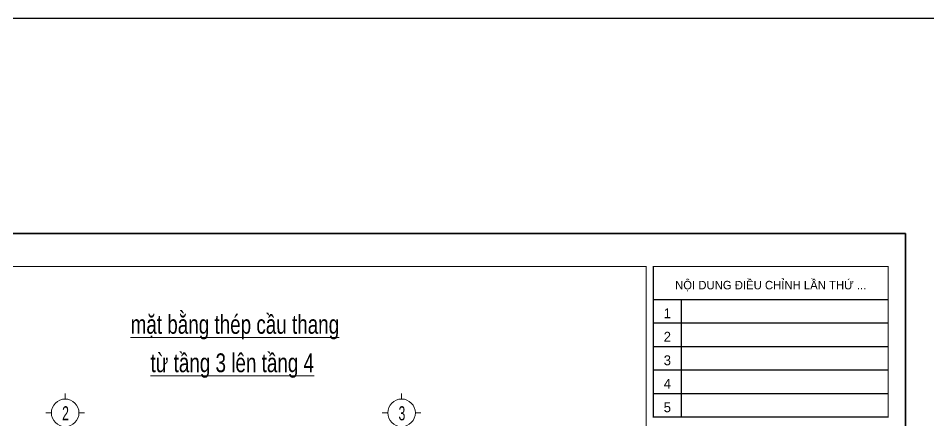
# Model space of a CAD drawing. Extents: x -2098986 to 943, y -1296280 to 73591.
# Drawn here: x -1720119 to -1700737, y -1266142 to -1257579 of the extents above; entities that cross this region are included whole.
import ezdxf
from ezdxf.enums import TextEntityAlignment as Align

# ---------------------------------------------------------------- set-up
doc = ezdxf.new("R2010")
doc.units = 0
doc.header["$LTSCALE"] = 150
doc.layers.get('Defpoints').update_dxf_attribs({"lineweight": 18})
for name, color, linetype, lineweight in [('05.Text', 253, 'Continuous', 18), ('11.Khung bo', 32, 'Continuous', 50), ('12.Khung', 36, 'Continuous', 25), ('KCVN-THAY', 7, 'Continuous', 25), ('LS-TEXT', 60, 'Continuous', 20), ('LS-THAY', 7, 'Continuous', 20)]:
    doc.layers.add(name, color=color, linetype=linetype, lineweight=lineweight)
doc.layers.add('Tpl_Bound', color=1, linetype='Continuous', plot=False)
doc.styles.add('AVANT', font='')
doc.styles.add('KCVN-LEADER', font='vnromadi.shx', dxfattribs={"width": 0.7, "height": 4})
doc.styles.add('VnAvantH', font='')
doc.styles.get('AVANT').set_extended_font_data('.VnAvant')
doc.styles.get('VnAvantH').set_extended_font_data('.VnAvantH')

# ---------------------------------------------------------------- blocks, each defined once
blk = doc.blocks.new('*U4')
at = {"layer": 'KCVN-THAY', "color": 140}
blk.add_lwpolyline([(214871.76, 86966.68), (215381.8, 86966.68), (215381.8, 86579.68), (214871.76, 86579.68)], close=True, dxfattribs=at)
blk = doc.blocks.new('100')
at = {"layer": '11.Khung bo', "const_width": 26.7}
for points in [[(1860913, -945240), (1860913, -916940), (1896063, -916940), (1896063, -945240)], [(1860913, -945240), (1860913, -916940), (1896063, -916940), (1896063, -945240)], [(1860913, -945240), (1860913, -916940), (1896063, -916940), (1896063, -945240)], [(1896213, -920140), (1896213, -916940), (1901213, -916940), (1901213, -920140)], [(1896213, -920140), (1896213, -916940), (1901213, -916940), (1901213, -920140)], [(1896213, -920140), (1896213, -916940), (1901213, -916940), (1901213, -920140)]]:
    blk.add_lwpolyline(points, close=True, dxfattribs=at)
at = {"layer": '12.Khung'}
for p, q in [((1896213, -917640), (1901213, -917640)), ((1896213, -917640), (1901213, -917640)), ((1896213, -917640), (1901213, -917640)), ((1896813, -920140), (1896813, -917640)), ((1896813, -920140), (1896813, -917640)), ((1896813, -920140), (1896813, -917640)), ((1896213, -918140), (1901213, -918140)), ((1896213, -918140), (1901213, -918140)), ((1896213, -918140), (1901213, -918140)), ((1896213, -918640), (1901213, -918640)), ((1896213, -918640), (1901213, -918640)), ((1896213, -918640), (1901213, -918640)), ((1896213, -919140), (1901213, -919140)), ((1896213, -919140), (1901213, -919140)), ((1896213, -919140), (1901213, -919140)), ((1896213, -919640), (1901213, -919640)), ((1896213, -919640), (1901213, -919640)), ((1896213, -919640), (1901213, -919640))]:
    blk.add_line(p, q, dxfattribs=at)
blk.add_lwpolyline([(1901579, -945940), (1901579, -916240), (1859580, -916240), (1859580, -945940)], close=True, dxfattribs=at)
blk.add_lwpolyline([(1901579, -945940), (1901579, -916240), (1859580, -916240), (1859580, -945940)], close=True, dxfattribs=at)
blk.add_lwpolyline([(1901579, -945940), (1901579, -916240), (1859580, -916240), (1859580, -945940)], close=True, dxfattribs=at)
at = {"layer": '05.Text', "style": 'VnAvantH'}
blk.add_text('Néi dung ®iÒu chØnh lÇn thø ...', height=180, dxfattribs=at).set_placement((1898713, -917329), align=Align.MIDDLE)
at = {"layer": '05.Text', "style": 'AVANT'}
for s, p in [('1', (1896513, -918040)), ('2', (1896513, -918540)), ('3', (1896513, -919040)), ('4', (1896513, -919540)), ('5', (1896513, -920040))]:
    blk.add_text(s, height=210, dxfattribs=at).set_placement(p, align=Align.CENTER)
blk = doc.blocks.new('A$C0F04115F')
at = {"layer": 'LS-THAY'}
for p, q in [((-380, 380), (-380, 530)), ((-760, 0), (-910, 0)), ((0, 0), (150, 0)), ((-380, -380), (-380, -530))]:
    blk.add_line(p, q, dxfattribs=at)
blk.add_circle((-380, 0), 380, dxfattribs=at)

msp = doc.modelspace()

# ---------------------------------------------------------------- linework, layer by layer
at = {"layer": 'LS-THAY', "color": 140}
for points in [[(-1855203.4, -1218879.4), (-1290965, -1218878.9), (-1290965, -1257579.6), (-1855203.4, -1257579.6)], [(-1855203.1, -1257579.6), (-1290964.8, -1257579.1), (-1290964.8, -1296279.9), (-1855203.1, -1296279.9)]]:
    msp.add_lwpolyline(points, close=True, dxfattribs=at)
at = {"layer": 'Tpl_Bound', "color": 1}
msp.add_lwpolyline([(-1743235.8, -1291860), (-1743235.8, -1262160), (-1701235.8, -1262160), (-1701235.8, -1291860)], close=True, dxfattribs=at)

# ---------------------------------------------------------------- block references
at = {"layer": '05.Text', "xscale": 1.000009185772931, "yscale": 1.000009185772931, "zscale": 1.000009185772931}
msp.add_blockref('100', (-3602832.5, -345911.5), dxfattribs=at)
at = {"layer": 'Defpoints', "xscale": 100, "yscale": 100, "zscale": 100}
msp.add_blockref('*U4', (-23234746.5, -9954247.4), dxfattribs=at)
at = {"layer": 'LS-THAY', "xscale": 0.7730447999201715, "yscale": 0.7730447999201715, "zscale": 0.7730447999201715, "rotation": 180}
for p in [(-1719412.7, -1265973.1), (-1712252.7, -1265973.1)]:
    msp.add_blockref('A$C0F04115F', p, dxfattribs=at)

# ---------------------------------------------------------------- texts
at = {"layer": 'LS-TEXT', "style": 'KCVN-LEADER', "width": 0.75}
for s, p in [('%%UmÆt b»ng thÐp cÇu thang', (-1715506.7, -1264291.2)), ('%%Utõ tÇng 3 lªn tÇng 4', (-1715562.3, -1265108.4))]:
    msp.add_text(s, height=400, dxfattribs=at).set_placement(p, align=Align.CENTER)
at = {"layer": 'LS-TEXT', "style": 'KCVN-LEADER', "width": 0.65}
for s, p in [('2', (-1719111.5, -1265982.2)), ('3', (-1711951.5, -1265982.2))]:
    msp.add_text(s, height=300, dxfattribs=at).set_placement(p, align=Align.MIDDLE_CENTER)

doc.saveas('drawing.dxf')
